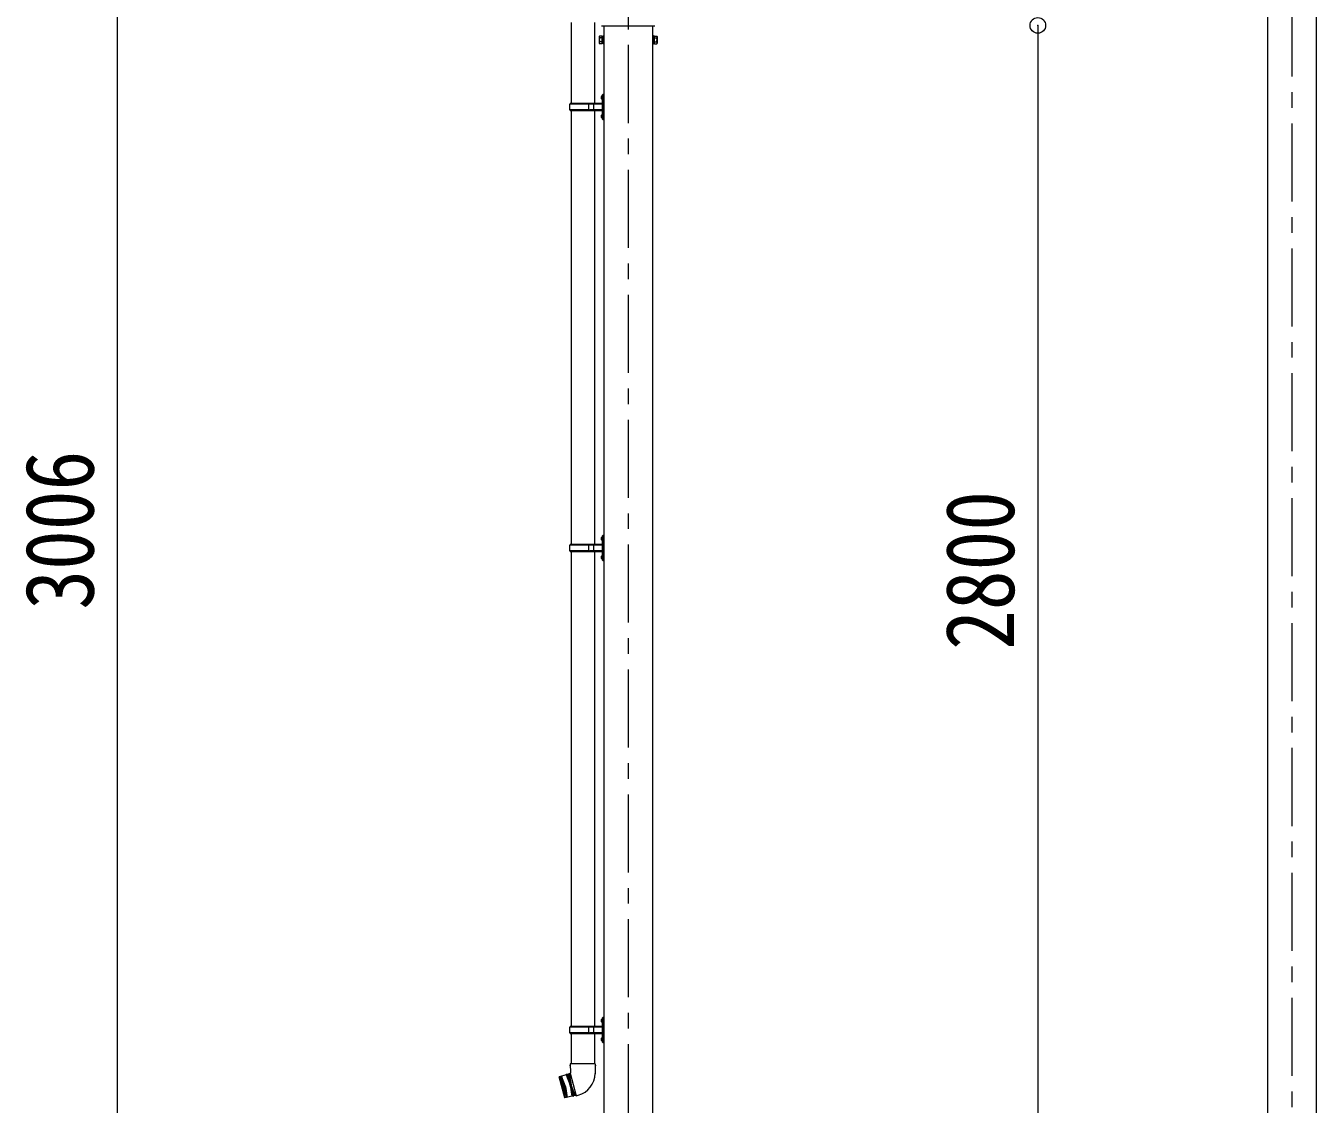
# Model space of a CAD drawing. Units: millimetres at full size, sheet at 1:40. Extents: x -11243 to 11243, y -7760 to 7760.
# Drawn here: x 322 to 3627, y -4633 to -1870 of the extents above; entities that cross this region are included whole.
import ezdxf
from ezdxf.enums import TextEntityAlignment as Align

# ---------------------------------------------------------------- set-up
doc = ezdxf.new("R2010")
doc.units = ezdxf.units.MM
doc.header["$LTSCALE"] = 40
doc.header["$PDMODE"] = 32
doc.header["$PDSIZE"] = 40
doc.linetypes.add('CHAIN1', pattern=[8, 5, -1, 1, -1])
doc.layers.add('0-3_ELV2', color=7, linetype='Continuous', lineweight=9)
doc.layers.add('0-6_OTH_LINE', color=6, linetype='Continuous', lineweight=9)
doc.styles.add('ＭＳ ゴシック', font='')
doc.styles.get('ＭＳ ゴシック').set_extended_font_data('MS Gothic')

msp = doc.modelspace()

# ---------------------------------------------------------------- linework, layer by layer
at = {"layer": '0-3_ELV2', "color": 5, "linetype": 'CHAIN1'}
for p, q in [((3564.86, -1480.18), (3564.86, -5219.49)), ((1864.87, -1599.05), (1864.87, -5219.49))]:
    msp.add_line(p, q, dxfattribs=at)
at = {"layer": '0-3_ELV2', "color": 4}
for p, q in [((3502.36, -1751.11), (3502.36, -5168.88)), ((3627.36, -1751.11), (3627.36, -5168.88)), ((1796.32, -1869.88), (1796.32, -1869.88)), ((1796.62, -1869.98), (1796.6, -1869.98)), ((1796.62, -1869.98), (1933.12, -1869.98)), ((1802.37, -1869.98), (1802.37, -5168.88)), ((1927.37, -1869.98), (1927.37, -5168.88)), ((1933.14, -1869.98), (1933.12, -1869.98)), ((1790.87, -1897.38), (1791.63, -1896.06)), ((1790.87, -1897.38), (1790.87, -1914.38)), ((1790.87, -1914.38), (1791.63, -1915.69)), ((1797.87, -1896.06), (1791.63, -1896.06)), ((1797.87, -1900.97), (1791.63, -1900.97)), ((1797.87, -1910.79), (1791.63, -1910.79)), ((1797.87, -1915.69), (1791.63, -1915.69)), ((1797.87, -1915.69), (1797.87, -1896.06)), ((1797.87, -1896.68), (1800.37, -1896.68)), ((1800.37, -1915.08), (1797.87, -1915.08)), ((1927.37, -1916.38), (1929.37, -1916.38)), ((1931.87, -1896.68), (1929.37, -1896.68)), ((1929.37, -1915.08), (1931.87, -1915.08)), ((1931.87, -1915.69), (1931.87, -1896.06)), ((1931.87, -1896.06), (1938.11, -1896.06)), ((1931.87, -1900.97), (1938.11, -1900.97)), ((1931.87, -1910.79), (1938.11, -1910.79)), ((1931.87, -1915.69), (1938.11, -1915.69)), ((1938.87, -1897.38), (1938.11, -1896.06)), ((1938.87, -1914.38), (1938.11, -1915.69)), ((1938.87, -1897.38), (1938.87, -1914.38))]:
    msp.add_line(p, q, dxfattribs=at)
at = {"layer": '0-3_ELV2'}
for p, q in [((1718.52, -1861.54), (1718.52, -2068.88)), ((1778.22, -1861.54), (1778.22, -2068.88)), ((1800.37, -2045.38), (1798.37, -2047.38)), ((1798.37, -2047.38), (1798.37, -2108.38)), ((1800.37, -2045.38), (1800.37, -2110.38)), ((1800.37, -2045.38), (1802.37, -2045.38)), ((1802.37, -2110.38), (1802.37, -2045.38)), ((1715.37, -2070.88), (1716.37, -2068.88)), ((1715.37, -2084.88), (1715.37, -2070.88)), ((1763.86, -2070.88), (1715.37, -2070.88)), ((1797.87, -2068.88), (1716.37, -2068.88)), ((1763.86, -2086.88), (1763.86, -2068.88)), ((1764.62, -2068.88), (1766.62, -2070.88)), ((1797.87, -2070.88), (1766.62, -2070.88)), ((1776.99, -2070.88), (1774.99, -2068.88)), ((1776.99, -2084.88), (1776.99, -2070.88)), ((1796.07, -2051.73), (1798.11, -2052.73)), ((1797.33, -2049.73), (1797.97, -2049.73)), ((1797.33, -2049.73), (1797.33, -2058.03)), ((1797.33, -2058.03), (1797.97, -2058.03)), ((1797.97, -2049.73), (1798.37, -2050.13)), ((1798.11, -2052.73), (1798.72, -2053.88)), ((1715.37, -2084.88), (1716.37, -2086.88)), ((1763.86, -2084.88), (1715.37, -2084.88)), ((1716.37, -2086.88), (1797.87, -2086.88)), ((1718.52, -2086.88), (1718.52, -3198.87)), ((1764.62, -2086.88), (1766.62, -2084.88)), ((1797.87, -2084.88), (1766.62, -2084.88)), ((1776.99, -2084.88), (1774.99, -2086.88)), ((1778.22, -2086.88), (1778.22, -3198.87)), ((1796.07, -2099.73), (1798.11, -2100.73)), ((1797.33, -2097.73), (1797.97, -2097.73)), ((1797.33, -2097.73), (1797.33, -2106.03)), ((1797.33, -2106.03), (1797.97, -2106.03)), ((1797.97, -2097.73), (1797.97, -2106.03)), ((1797.97, -2097.73), (1798.37, -2098.13)), ((1797.97, -2106.03), (1798.37, -2105.63)), ((1798.11, -2100.73), (1798.72, -2101.88)), ((1798.37, -2108.38), (1800.37, -2110.38)), ((1802.37, -2110.38), (1800.37, -2110.38)), ((1715.37, -3200.88), (1716.37, -3198.88)), ((1715.37, -3214.88), (1715.37, -3200.88)), ((1763.86, -3200.88), (1715.37, -3200.88)), ((1797.87, -3198.88), (1716.37, -3198.88)), ((1763.86, -3216.88), (1763.86, -3198.88)), ((1764.62, -3198.88), (1766.62, -3200.88)), ((1797.87, -3200.88), (1766.62, -3200.88)), ((1776.99, -3200.88), (1774.99, -3198.88)), ((1776.99, -3214.88), (1776.99, -3200.88)), ((1796.07, -3181.73), (1798.11, -3182.73)), ((1797.33, -3179.73), (1797.97, -3179.73)), ((1797.33, -3179.73), (1797.33, -3188.03)), ((1797.33, -3188.03), (1797.97, -3188.03)), ((1797.97, -3179.73), (1798.37, -3180.13)), ((1798.11, -3182.73), (1798.72, -3183.88)), ((1800.37, -3175.38), (1798.37, -3177.38)), ((1798.37, -3177.38), (1798.37, -3238.38)), ((1800.37, -3175.38), (1800.37, -3240.38)), ((1800.37, -3175.38), (1802.37, -3175.38)), ((1802.37, -3240.38), (1802.37, -3175.38)), ((1715.37, -3214.88), (1716.37, -3216.88)), ((1763.86, -3214.88), (1715.37, -3214.88)), ((1716.37, -3216.88), (1797.87, -3216.88)), ((1718.52, -3216.87), (1718.52, -4433.88)), ((1764.62, -3216.88), (1766.62, -3214.88)), ((1797.87, -3214.88), (1766.62, -3214.88)), ((1776.99, -3214.88), (1774.99, -3216.88)), ((1778.22, -3216.87), (1778.22, -4433.88)), ((1796.07, -3229.73), (1798.11, -3230.73)), ((1797.33, -3227.73), (1797.97, -3227.73)), ((1797.33, -3227.73), (1797.33, -3236.03)), ((1797.33, -3236.03), (1797.97, -3236.03)), ((1797.97, -3227.73), (1797.97, -3236.03)), ((1797.97, -3227.73), (1798.37, -3228.13)), ((1797.97, -3236.03), (1798.37, -3235.63)), ((1798.11, -3230.73), (1798.72, -3231.88)), ((1798.37, -3238.38), (1800.37, -3240.38)), ((1802.37, -3240.38), (1800.37, -3240.38)), ((1796.07, -4416.73), (1798.11, -4417.73)), ((1797.33, -4414.73), (1797.97, -4414.73)), ((1797.33, -4414.73), (1797.33, -4423.03)), ((1797.33, -4423.03), (1797.97, -4423.03)), ((1797.97, -4414.73), (1798.37, -4415.13)), ((1798.11, -4417.73), (1798.72, -4418.88)), ((1800.37, -4410.38), (1798.37, -4412.38)), ((1798.37, -4412.38), (1798.37, -4473.38)), ((1800.37, -4410.38), (1800.37, -4475.38)), ((1800.37, -4410.38), (1802.37, -4410.38)), ((1802.37, -4475.38), (1802.37, -4410.38)), ((1715.37, -4435.88), (1716.37, -4433.88)), ((1715.37, -4449.88), (1715.37, -4435.88)), ((1763.86, -4435.88), (1715.37, -4435.88)), ((1715.37, -4449.88), (1716.37, -4451.88)), ((1763.86, -4449.88), (1715.37, -4449.88)), ((1797.87, -4433.88), (1716.37, -4433.88)), ((1716.37, -4451.88), (1797.87, -4451.88)), ((1718.52, -4451.88), (1718.52, -4529.75)), ((1763.86, -4451.88), (1763.86, -4433.88)), ((1764.62, -4433.88), (1766.62, -4435.88)), ((1764.62, -4451.88), (1766.62, -4449.88)), ((1797.87, -4435.88), (1766.62, -4435.88)), ((1797.87, -4449.88), (1766.62, -4449.88)), ((1776.99, -4435.88), (1774.99, -4433.88)), ((1776.99, -4449.88), (1774.99, -4451.88)), ((1776.99, -4449.88), (1776.99, -4435.88)), ((1778.22, -4451.88), (1778.22, -4529.75)), ((1796.07, -4464.73), (1798.11, -4465.73)), ((1797.33, -4462.73), (1797.97, -4462.73)), ((1797.33, -4462.73), (1797.33, -4471.03)), ((1797.33, -4471.03), (1797.97, -4471.03)), ((1797.97, -4462.73), (1797.97, -4471.03)), ((1797.97, -4462.73), (1798.37, -4463.13)), ((1797.97, -4471.03), (1798.37, -4470.63)), ((1798.11, -4465.73), (1798.72, -4466.88)), ((1798.37, -4473.38), (1800.37, -4475.38)), ((1802.37, -4475.38), (1800.37, -4475.38)), ((1706.31, -4557.87), (1688.44, -4562.66)), ((1692.3, -4561.63), (1706.87, -4616.01)), ((1696.69, -4589.59), (1692.3, -4561.63)), ((1694.23, -4561.11), (1708.8, -4615.49)), ((1704.42, -4587.52), (1694.23, -4561.11)), ((1708.95, -4556.13), (1706.31, -4557.87)), ((1708.95, -4556.13), (1710.88, -4555.61)), ((1724.03, -4612.44), (1708.95, -4556.13)), ((1713.84, -4555.08), (1710.88, -4555.61)), ((1710.88, -4555.61), (1725.97, -4611.93)), ((1716.74, -4554.3), (1713.84, -4555.08)), ((1713.84, -4555.08), (1718.42, -4583.77)), ((1716.67, -4529.75), (1714.97, -4534.25)), ((1716.7, -4534.75), (1714.97, -4534.25)), ((1716.81, -4552.99), (1716.41, -4553.09)), ((1716.41, -4553.09), (1732.02, -4611.34)), ((1780.07, -4529.75), (1716.67, -4529.75)), ((1716.67, -4529.75), (1716.81, -4552.99)), ((1780.07, -4529.75), (1779.92, -4554.75)), ((1688.08, -4563.27), (1688.44, -4562.66)), ((1688.08, -4563.27), (1702.4, -4616.69)), ((1703.01, -4617.04), (1688.44, -4562.66)), ((1696.69, -4589.59), (1706.87, -4616.01)), ((1704.42, -4587.52), (1708.8, -4615.49)), ((1728.8, -4610.91), (1718.42, -4583.77)), ((1703.01, -4617.04), (1702.4, -4616.69)), ((1720.88, -4612.25), (1703.01, -4617.04)), ((1724.03, -4612.44), (1720.88, -4612.25)), ((1724.03, -4612.44), (1725.97, -4611.93)), ((1728.8, -4610.91), (1725.97, -4611.93)), ((1731.7, -4610.13), (1728.8, -4610.91)), ((1732.02, -4611.34), (1736.93, -4610.02))]:
    msp.add_line(p, q, dxfattribs=at)
at = {"layer": '0-3_ELV2', "color": 4}
for points in [[(1796.43, -1869.94), (1796.37, -1869.91), (1796.32, -1869.88)], [(1796.6, -1869.98), (1796.44, -1869.95), (1796.43, -1869.94)], [(1933.31, -1869.94), (1933.15, -1869.98), (1933.14, -1869.98)], [(1933.42, -1869.88), (1933.42, -1869.88), (1933.31, -1869.94)], [(1929.37, -1916.38), (1929.37, -1895.38), (1927.37, -1895.38)]]:
    msp.add_lwpolyline(points, dxfattribs=at)
msp.add_lwpolyline([(1800.37, -1916.38), (1800.37, -1895.38), (1802.37, -1895.38), (1802.37, -1916.38)], close=True, dxfattribs=at)
at = {"layer": '0-3_ELV2'}
for points in [[(1796.07, -2056.03), (1798.11, -2055.03), (1798.72, -2053.88)], [(1797.97, -2049.73), (1797.97, -2058.03), (1798.37, -2057.63)], [(1796.07, -2104.03), (1798.11, -2103.03), (1798.72, -2101.88)], [(1796.07, -3186.03), (1798.11, -3185.03), (1798.72, -3183.88)], [(1797.97, -3179.73), (1797.97, -3188.03), (1798.37, -3187.63)], [(1796.07, -3234.03), (1798.11, -3233.03), (1798.72, -3231.88)], [(1796.07, -4421.03), (1798.11, -4420.03), (1798.72, -4418.88)], [(1797.97, -4414.73), (1797.97, -4423.03), (1798.37, -4422.63)], [(1796.07, -4469.03), (1798.11, -4468.03), (1798.72, -4466.88)], [(1706.31, -4557.87), (1716.49, -4584.29), (1720.88, -4612.25)], [(1780.07, -4529.75), (1781.57, -4534.25), (1780.04, -4534.75)]]:
    msp.add_lwpolyline(points, dxfattribs=at)
at = {"layer": '0-3_ELV2', "color": 4}
for centre, radius, start, end in [((1795.21, -1898.52), 4.34, 145.61575, 214.38425), ((1807.11, -1905.88), 16.24, 162.41205, 197.58795), ((1795.21, -1913.24), 4.34, 145.61575, 214.38425), ((1934.52, -1898.52), 4.34, 325.61575, 34.38425), ((1922.63, -1905.88), 16.24, 342.41205, 17.58795), ((1934.52, -1913.24), 4.34, 325.61575, 34.38425)]:
    msp.add_arc(centre, radius, start, end, dxfattribs=at)
at = {"layer": '0-3_ELV2'}
for centre, radius, start, end in [((1801.67, -2053.88), 6, 136.21765, 223.78235), ((1797.87, -2068.38), 0.5, 270, 0), ((1797.87, -2070.38), 0.5, 270, 0), ((1801.67, -2101.88), 6, 136.21765, 223.78235), ((1797.87, -2085.38), 0.5, 0, 90), ((1797.87, -2087.38), 0.5, 0, 90), ((1801.67, -3183.88), 6, 136.21765, 223.78235), ((1797.87, -3198.38), 0.5, 270, 0), ((1797.87, -3200.38), 0.5, 270, 0), ((1801.67, -3231.88), 6, 136.21765, 223.78235), ((1797.87, -3215.38), 0.5, 0, 90), ((1797.87, -3217.38), 0.5, 0, 90), ((1801.67, -4418.88), 6, 136.21765, 223.78235), ((1797.87, -4433.38), 0.5, 270, 0), ((1797.87, -4435.38), 0.5, 270, 0), ((1797.87, -4450.38), 0.5, 0, 90), ((1797.87, -4452.38), 0.5, 0, 90), ((1801.67, -4466.88), 6, 136.21765, 223.78235), ((1721.92, -4554), 58, 285, 359.65623)]:
    msp.add_arc(centre, radius, start, end, dxfattribs=at)
at = {"layer": '0-3_ELV2', "color": 6}
msp.add_point((2914.26, -1868.88), dxfattribs=at)
at = {"layer": '0-6_OTH_LINE'}
for p, q in [((556.4, -4668.88), (556.4, -1662.64)), ((2914.26, -1868.88), (2914.26, -4668.88))]:
    msp.add_line(p, q, dxfattribs=at)

# ---------------------------------------------------------------- texts
at = {"layer": '0-3_ELV2', "style": 'ＭＳ ゴシック', "width": 0.85}
for s, p in [('3006', (548.4, -3365.76)), ('2800', (2906.26, -3468.88))]:
    msp.add_text(s, height=176, rotation=90, dxfattribs=at).set_placement(p, align=Align.BOTTOM_LEFT)

doc.saveas('drawing.dxf')
